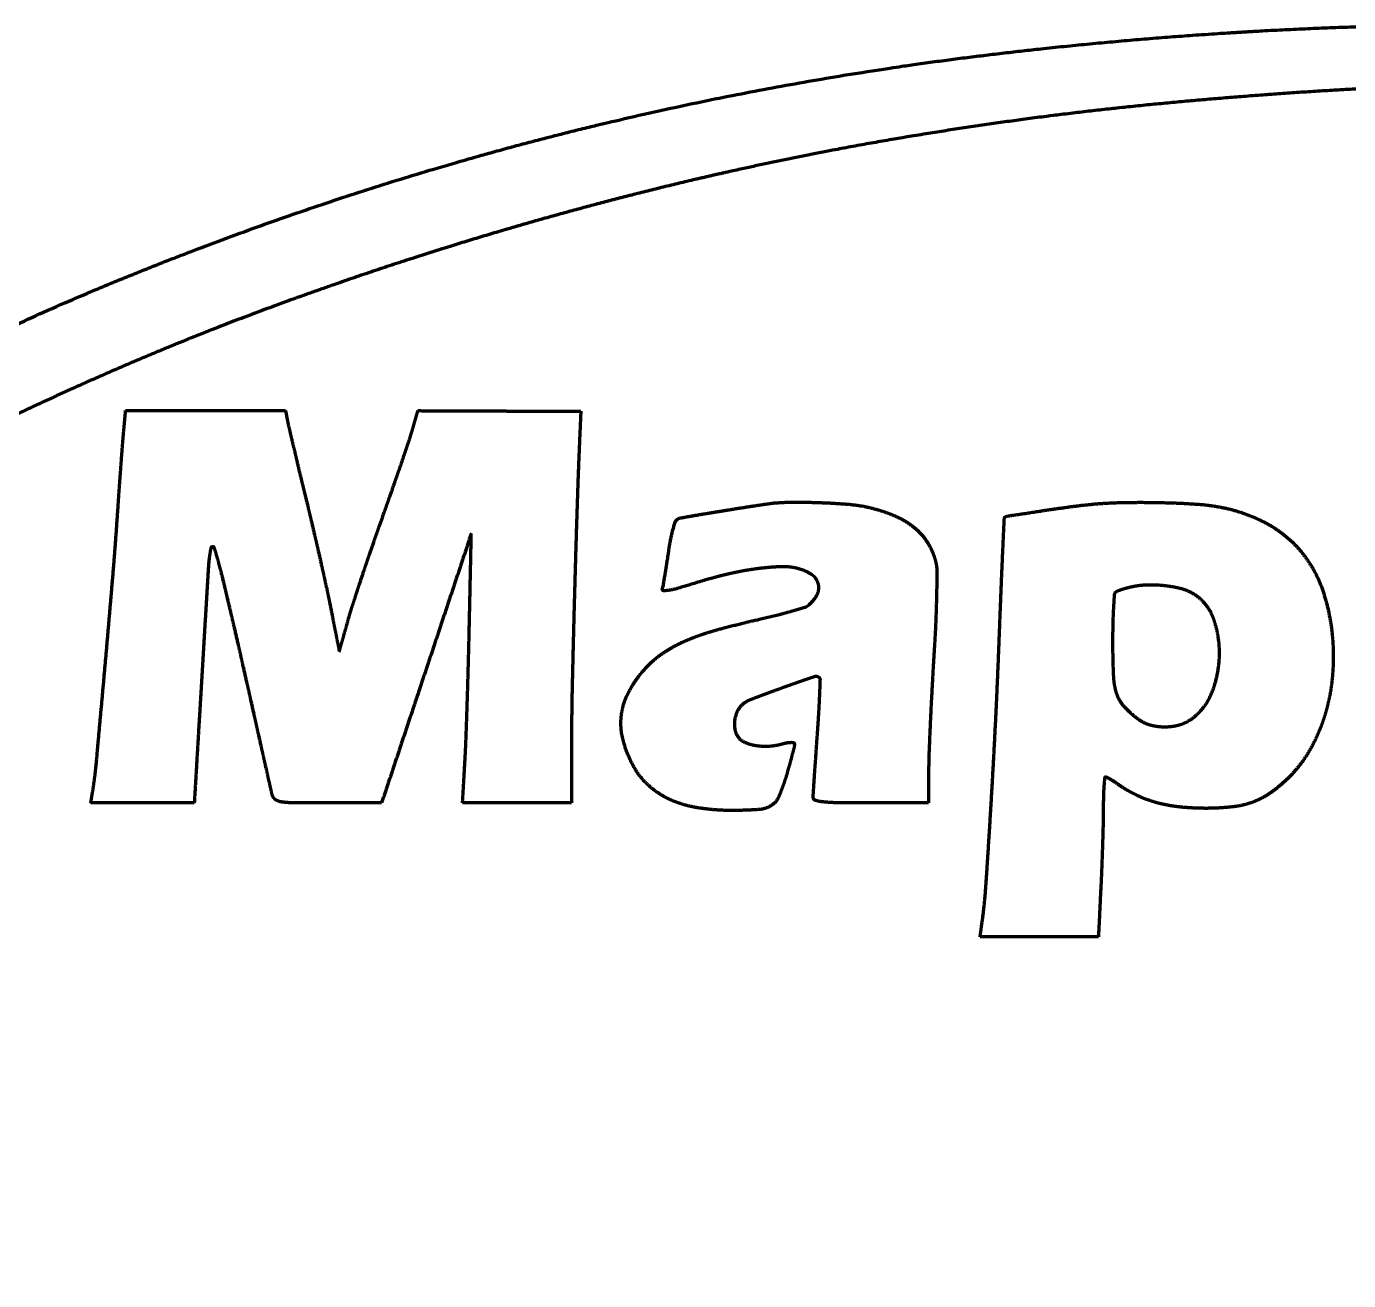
# Model space of a CAD drawing. Header units: inches. Extents: x 904 to 7172, y 213 to 5528.
# Drawn here: x 3244.85 to 3274.94, y 2294.12 to 2322.65 of the extents above; entities that cross this region are included whole.
import ezdxf

# ---------------------------------------------------------------- set-up
doc = ezdxf.new("R2010")
doc.units = ezdxf.units.IN

msp = doc.modelspace()

# ---------------------------------------------------------------- linework, layer by layer
at = {"linetype": 'Continuous', "lineweight": 70}
for points, weights, degree, knots in [([(3304.772, 2318.862), (3304.716, 2318.874), (3304.659, 2318.887), (3304.339, 2318.959), (3304.073, 2319.012), (3303.073, 2319.181), (3302.339, 2319.304), (3300.856, 2319.55), (3300.107, 2319.671), (3298.799, 2319.88), (3298.241, 2319.965), (3295.891, 2320.305), (3294.095, 2320.529), (3290.546, 2320.904), (3288.794, 2321.051), (3285.367, 2321.267), (3283.693, 2321.336), (3280.456, 2321.397), (3278.894, 2321.384), (3275.108, 2321.25), (3272.887, 2321.105), (3268.627, 2320.7), (3266.591, 2320.429), (3262.608, 2319.746), (3260.664, 2319.333), (3256.769, 2318.346), (3254.821, 2317.775), (3252.028, 2316.844), (3251.166, 2316.541), (3249.494, 2315.922), (3248.685, 2315.605), (3247.067, 2314.934), (3246.258, 2314.58), (3244.587, 2313.812), (3243.724, 2313.4), (3241.767, 2312.43), (3240.676, 2311.867), (3238.546, 2310.721), (3237.508, 2310.138), (3235.246, 2308.813), (3234.021, 2308.073), (3231.077, 2306.237), (3229.353, 2305.15), (3226.277, 2303.189), (3224.918, 2302.328), (3222.692, 2300.927), (3221.821, 2300.391), (3220.269, 2299.459), (3219.587, 2299.064), (3218.219, 2298.3), (3217.534, 2297.932), (3216.012, 2297.145), (3215.167, 2296.742), (3213.51, 2296.015), (3212.698, 2295.696), (3211.107, 2295.142), (3210.33, 2294.908), (3208.815, 2294.521), (3208.077, 2294.373), (3206.958, 2294.211), (3206.581, 2294.174), (3205.739, 2294.131), (3205.276, 2294.119), (3204.355, 2294.119), (3203.898, 2294.131), (3203.083, 2294.174), (3202.726, 2294.211), (3201.384, 2294.424), (3200.412, 2294.659), (3199.461, 2294.97), (3198.53, 2295.275), (3197.628, 2295.658), (3196.761, 2296.116), (3195.871, 2296.586), (3195.022, 2297.127), (3193.362, 2298.39), (3192.549, 2299.098), (3191.354, 2300.29), (3190.934, 2300.732), (3190.149, 2301.61), (3189.785, 2302.046), (3189.079, 2302.957), (3188.737, 2303.43), (3188.044, 2304.461), (3187.69, 2305.016), (3187.146, 2305.914), (3186.951, 2306.255), (3186.5, 2307.086), (3186.241, 2307.575), (3185.708, 2308.6), (3185.431, 2309.135), (3185.154, 2309.669), (3185.136, 2309.704), (3185.142, 2309.743), (3185.17, 2309.771), (3185.177, 2309.777), (3185.187, 2309.776), (3185.192, 2309.768), (3185.247, 2309.68), (3185.302, 2309.591), (3185.421, 2309.398), (3185.483, 2309.294), (3185.618, 2309.063), (3185.69, 2308.937), (3186.421, 2307.641), (3187.137, 2306.505), (3188.639, 2304.365), (3189.429, 2303.368), (3191.062, 2301.536), (3191.902, 2300.704), (3193.606, 2299.215), (3194.475, 2298.573), (3195.844, 2297.725), (3196.306, 2297.466), (3197.262, 2296.986), (3197.755, 2296.764), (3198.747, 2296.365), (3199.245, 2296.19), (3200.219, 2295.892), (3200.696, 2295.773), (3201.178, 2295.68), (3202.536, 2295.418), (3203.917, 2295.329), (3205.298, 2295.415), (3206.732, 2295.505), (3208.148, 2295.754), (3209.527, 2296.161), (3211.162, 2296.644), (3212.748, 2297.271), (3216.227, 2299.021), (3218.14, 2300.089), (3220.352, 2301.45), (3220.697, 2301.665), (3221.453, 2302.145), (3221.864, 2302.409), (3222.898, 2303.077), (3223.521, 2303.482), (3225.335, 2304.667), (3226.527, 2305.445), (3228.778, 2306.918), (3229.842, 2307.605), (3231.791, 2308.849), (3232.679, 2309.403), (3234.381, 2310.442), (3235.195, 2310.927), (3236.84, 2311.882), (3237.672, 2312.353), (3239.038, 2313.107), (3239.572, 2313.39), (3240.831, 2314.029), (3241.553, 2314.389), (3242.997, 2315.096), (3243.718, 2315.442), (3244.96, 2316.028), (3245.484, 2316.263), (3248.21, 2317.422), (3250.449, 2318.253), (3254.983, 2319.697), (3257.272, 2320.307), (3261.963, 2321.32), (3264.358, 2321.721), (3269.315, 2322.315), (3271.871, 2322.519), (3275.037, 2322.645), (3275.641, 2322.655), (3277.189, 2322.642), (3278.133, 2322.628), (3280.036, 2322.587), (3280.995, 2322.559), (3282.639, 2322.501), (3283.325, 2322.464), (3284.01, 2322.414)], [0.500028842012, 0.500028842012, 0.500028842012, 0.49990993454, 0.49990993454, 0.500028206926, 0.500028206926, 0.500027327896, 0.500027327896, 0.500020306907, 0.500020306907, 0.49996674968, 0.49996674968, 0.499954897266, 0.499954897266, 0.499947872216, 0.499947872216, 0.499905551037, 0.499905551037, 0.499883055807, 0.499883055807, 0.499792231719, 0.499792231719, 0.499773940632, 0.499773940632, 0.499803958143, 0.499803958143, 0.499983511469, 0.499983511469, 0.499967570397, 0.499967570397, 0.499969836855, 0.499969836855, 0.49999224639, 0.49999224639, 0.499982937989, 0.499982937989, 0.499973806451, 0.499973806451, 0.499996723387, 0.499996723387, 0.500024715037, 0.500024715037, 0.500027453769, 0.500027453769, 0.500010452456, 0.500010452456, 0.499988344513, 0.499988344513, 0.499984734416, 0.499984734416, 0.499859741035, 0.499859741035, 0.499772165641, 0.499772165641, 0.499731419008, 0.499731419008, 0.499559423038, 0.499559423038, 0.499666780446, 0.499666780446, 0.499918789299, 0.499918789299, 0.499918892039, 0.499918892039, 0.499564850303, 0.499564850303, 0.498972995834, 0.498972995834, 0.500028842012, 0.498832867725, 0.498832867725, 0.500028842012, 0.498906283356, 0.498906283356, 0.499287120527, 0.499287120527, 0.499893163609, 0.499893163609, 0.499822434289, 0.499822434289, 0.499836242554, 0.499836242554, 0.499934379805, 0.499934379805, 0.499935455777, 0.499935455777, 0.500016243918, 0.500016243918, 0.500028611503, 0.500028611503, 0.500028842012, 0.435794288113, 0.435794288113, 0.500028842012, 0.374186246908, 0.374186246908, 0.500028842012, 0.500027229907, 0.500027229907, 0.500003945292, 0.500003945292, 0.500020163182, 0.500020163182, 0.499624081461, 0.499624081461, 0.499467725914, 0.499467725914, 0.499381762254, 0.499381762254, 0.498914889926, 0.498914889926, 0.499697758003, 0.499697758003, 0.499738051905, 0.499738051905, 0.499725706688, 0.499725706688, 0.499560729865, 0.499560729865, 0.500028842012, 0.49736967995, 0.49736967995, 0.500028842012, 0.497925029837, 0.497925029837, 0.500028842012, 0.498691632887, 0.498691632887, 0.499724398278, 0.499724398278, 0.500020473069, 0.500020473069, 0.500025999044, 0.500025999044, 0.500028065808, 0.500028065808, 0.500028820171, 0.500028820171, 0.500023637462, 0.500023637462, 0.500012762859, 0.500012762859, 0.500008128477, 0.500008128477, 0.500009221042, 0.500009221042, 0.499979547613, 0.499979547613, 0.500019764212, 0.500019764212, 0.500019920975, 0.500019920975, 0.499967173544, 0.499967173544, 0.499663762533, 0.499663762533, 0.499645871572, 0.499645871572, 0.499666159219, 0.499666159219, 0.499766988665, 0.499766988665, 0.499932337733, 0.499932337733, 0.500021256909, 0.500021256909, 0.500020660968, 0.500020660968, 0.499971666204, 0.499971666204, 0.500028842012], 3, [0, 0, 0, 0, 0.000858, 0.000858, 0.004871, 0.004871, 0.015909, 0.015909, 0.027164, 0.027164, 0.035539, 0.035539, 0.062379, 0.062379, 0.088446, 0.088446, 0.113283, 0.113283, 0.136431, 0.136431, 0.169412, 0.169412, 0.199818, 0.199818, 0.229241, 0.229241, 0.259272, 0.259272, 0.27279, 0.27279, 0.285643, 0.285643, 0.298702, 0.298702, 0.312844, 0.312844, 0.330996, 0.330996, 0.348605, 0.348605, 0.369756, 0.369756, 0.399898, 0.399898, 0.423682, 0.423682, 0.438788, 0.438788, 0.450448, 0.450448, 0.461942, 0.461942, 0.475773, 0.475773, 0.488668, 0.488668, 0.500645, 0.500645, 0.511735, 0.511735, 0.517321, 0.517321, 0.524148, 0.524148, 0.530887, 0.530887, 0.536162, 0.536162, 0.550852, 0.550852, 0.550852, 0.565207, 0.565207, 0.565207, 0.579922, 0.579922, 0.595663, 0.595663, 0.604555, 0.604555, 0.612842, 0.612842, 0.621358, 0.621358, 0.63095, 0.63095, 0.636663, 0.636663, 0.644732, 0.644732, 0.653504, 0.653504, 0.653504, 0.654001, 0.654001, 0.654001, 0.654094, 0.654094, 0.654094, 0.655086, 0.655086, 0.656243, 0.656243, 0.657623, 0.657623, 0.670374, 0.670374, 0.682437, 0.682437, 0.693641, 0.693641, 0.703853, 0.703853, 0.708852, 0.708852, 0.713958, 0.713958, 0.718939, 0.718939, 0.723569, 0.723569, 0.723569, 0.736538, 0.736538, 0.736538, 0.749961, 0.749961, 0.749961, 0.765836, 0.765836, 0.786217, 0.786217, 0.790004, 0.790004, 0.794547, 0.794547, 0.80146, 0.80146, 0.814708, 0.814708, 0.826489, 0.826489, 0.836231, 0.836231, 0.845042, 0.845042, 0.853933, 0.853933, 0.859558, 0.859558, 0.867067, 0.867067, 0.874508, 0.874508, 0.879844, 0.879844, 0.902046, 0.902046, 0.924054, 0.924054, 0.946594, 0.946594, 0.970379, 0.970379, 0.975983, 0.975983, 0.984738, 0.984738, 0.993634, 0.993634, 1, 1, 1, 1]), ([(3246.315, 2304.984), (3246.327, 2305.063), (3246.34, 2305.142), (3246.353, 2305.222), (3246.389, 2305.453), (3246.41, 2305.605), (3246.428, 2305.758), (3246.491, 2306.45), (3246.54, 2306.988), (3246.589, 2307.527), (3246.684, 2308.594), (3246.73, 2309.123), (3246.776, 2309.652), (3246.849, 2310.532), (3246.877, 2310.883), (3246.902, 2311.234), (3246.935, 2311.719), (3246.944, 2311.854), (3246.953, 2311.989), (3246.972, 2312.258), (3246.982, 2312.392), (3246.992, 2312.526), (3247.01, 2312.777), (3247.019, 2312.893), (3247.028, 2313.01), (3247.042, 2313.196), (3247.048, 2313.265), (3247.054, 2313.335), (3247.072, 2313.531), (3247.084, 2313.658), (3247.095, 2313.785), (3247.107, 2313.912)], [0.500060786338, 0.500060786338, 0.500060786338, 0.500060786338, 0.499926768405, 0.499882095761, 0.499926768405, 0.5000605385, 0.500060455887, 0.5000605385, 0.500059930803, 0.500059645625, 0.500059930803, 0.500051707339, 0.500048681006, 0.500051707339, 0.500060403479, 0.50006027586, 0.500060403479, 0.50006038935, 0.50006025702, 0.50006038935, 0.50006041218, 0.500060287461, 0.50006041218, 0.500053977553, 0.500051707958, 0.500053977553, 0.500060786338, 0.500060786338, 0.500060786338, 0.500060786338], 4, [0, 0, 0, 0, 0, 0.035851, 0.035851, 0.035851, 0.104471, 0.104471, 0.104471, 0.345707, 0.345707, 0.345707, 0.582658, 0.582658, 0.582658, 0.739616, 0.739616, 0.739616, 0.799927, 0.799927, 0.799927, 0.859883, 0.859883, 0.859883, 0.912003, 0.912003, 0.912003, 0.943123, 0.943123, 0.943123, 1, 1, 1, 1, 1]), ([(3251.968, 2308.43), (3252.018, 2308.608), (3252.069, 2308.785), (3252.119, 2308.963), (3252.195, 2309.235), (3252.223, 2309.329), (3252.252, 2309.423), (3252.331, 2309.666), (3252.38, 2309.816), (3252.429, 2309.965), (3252.535, 2310.283), (3252.592, 2310.452), (3252.65, 2310.621), (3252.766, 2310.957), (3252.824, 2311.124), (3252.883, 2311.291), (3253, 2311.619), (3253.058, 2311.781), (3253.114, 2311.942), (3253.225, 2312.257), (3253.278, 2312.411), (3253.331, 2312.564), (3253.428, 2312.847), (3253.472, 2312.977), (3253.516, 2313.106), (3253.58, 2313.299), (3253.6, 2313.361), (3253.619, 2313.425), (3253.668, 2313.594), (3253.698, 2313.699), (3253.728, 2313.805), (3253.759, 2313.91)], [0.500060786338, 0.500060786338, 0.500060786338, 0.500060786338, 0.500017465393, 0.500003025078, 0.500017465393, 0.50005772812, 0.500056708715, 0.50005772812, 0.500057640943, 0.500056592479, 0.500057640943, 0.500057455175, 0.500056344787, 0.500057455175, 0.500059695443, 0.500059331812, 0.500059695443, 0.500059263645, 0.500058756081, 0.500059263645, 0.500059626435, 0.500059239801, 0.500059626435, 0.500000297302, 0.499980134289, 0.500000297302, 0.500060786338, 0.500060786338, 0.500060786338, 0.500060786338], 4, [0, 0, 0, 0, 0, 0.127903, 0.127903, 0.127903, 0.196192, 0.196192, 0.196192, 0.305103, 0.305103, 0.305103, 0.428978, 0.428978, 0.428978, 0.551674, 0.551674, 0.551674, 0.670591, 0.670591, 0.670591, 0.78309, 0.78309, 0.78309, 0.878075, 0.878075, 0.878075, 0.923808, 0.923808, 0.923808, 1, 1, 1, 1, 1]), ([(3257.465, 2313.896), (3257.46, 2313.792), (3257.456, 2313.688), (3257.451, 2313.584), (3257.429, 2313.081), (3257.412, 2312.682), (3257.398, 2312.282), (3257.367, 2311.338), (3257.35, 2310.794), (3257.335, 2310.249), (3257.305, 2309.176), (3257.292, 2308.647), (3257.279, 2308.118), (3257.26, 2307.292), (3257.256, 2306.996), (3257.254, 2306.699), (3257.254, 2306.048), (3257.254, 2305.693), (3257.254, 2305.338), (3257.254, 2304.984)], [0.500060786338, 0.500060786338, 0.500060786338, 0.500060786338, 0.500055877945, 0.500054241814, 0.500055877945, 0.500059979791, 0.500059710942, 0.500059979791, 0.500060139876, 0.500059924388, 0.500060139876, 0.500044676411, 0.500039306435, 0.500044676411, 0.500060786338, 0.500060786338, 0.500060786338, 0.500060786338], 4, [0, 0, 0, 0, 0, 0.046603, 0.046603, 0.046603, 0.225989, 0.225989, 0.225989, 0.470421, 0.470421, 0.470421, 0.707753, 0.707753, 0.707753, 0.840889, 0.840889, 0.840889, 1, 1, 1, 1, 1]), ([(3250.785, 2313.7), (3250.791, 2313.664), (3250.799, 2313.628), (3250.807, 2313.592), (3250.842, 2313.44), (3250.87, 2313.324), (3250.897, 2313.207), (3250.958, 2312.953), (3250.991, 2312.815), (3251.024, 2312.676), (3251.094, 2312.384), (3251.131, 2312.231), (3251.169, 2312.077), (3251.247, 2311.756), (3251.287, 2311.588), (3251.327, 2311.421), (3251.408, 2311.074), (3251.45, 2310.894), (3251.491, 2310.714), (3251.569, 2310.369), (3251.606, 2310.203), (3251.643, 2310.037), (3251.705, 2309.752), (3251.73, 2309.633), (3251.754, 2309.513), (3251.826, 2309.153), (3251.873, 2308.912), (3251.921, 2308.671), (3251.968, 2308.43)], [0.500060786338, 0.5, 0.499979737887, 0.5, 0.500060628397, 0.50006057575, 0.500060628397, 0.500060383985, 0.500060249867, 0.500060383985, 0.500060575062, 0.500060504637, 0.500060575062, 0.50005813873, 0.500057256194, 0.50005813873, 0.500059026442, 0.50005843981, 0.500059026442, 0.500058992508, 0.500058394565, 0.500058992508, 0.500048489305, 0.500044390294, 0.500048489305, 0.500060786338, 0.500060786338, 0.500060786338, 0.500060786338], 4, [0, 0, 0, 0, 0, 0.027261, 0.027261, 0.027261, 0.115755, 0.115755, 0.115755, 0.220956, 0.220956, 0.220956, 0.338125, 0.338125, 0.338125, 0.465645, 0.465645, 0.465645, 0.602175, 0.602175, 0.602175, 0.727885, 0.727885, 0.727885, 0.818174, 0.818174, 0.818174, 1, 1, 1, 1, 1]), ([(3265.378, 2304.984), (3264.941, 2304.984), (3264.503, 2304.984), (3263.827, 2304.984), (3263.588, 2304.985), (3263.231, 2304.989), (3263.114, 2304.996), (3262.932, 2305.013), (3262.868, 2305.025), (3262.806, 2305.042), (3262.774, 2305.05), (3262.754, 2305.076), (3262.754, 2305.109), (3262.754, 2305.139), (3262.755, 2305.169), (3262.765, 2305.323), (3262.773, 2305.448), (3262.791, 2305.719), (3262.802, 2305.866), (3262.824, 2306.179), (3262.835, 2306.345), (3262.859, 2306.675), (3262.87, 2306.839), (3262.889, 2307.143), (3262.896, 2307.284), (3262.907, 2307.546), (3262.912, 2307.668), (3262.916, 2307.79), (3262.917, 2307.804), (3262.912, 2307.817), (3262.902, 2307.826), (3262.869, 2307.86), (3262.823, 2307.87), (3262.778, 2307.855), (3262.527, 2307.77), (3262.276, 2307.683), (3261.787, 2307.507), (3261.548, 2307.418), (3261.311, 2307.326), (3261.231, 2307.295), (3261.161, 2307.246), (3261.103, 2307.183), (3261.06, 2307.136), (3261.027, 2307.081), (3261.004, 2307.021), (3260.98, 2306.957), (3260.966, 2306.89), (3260.961, 2306.821), (3260.957, 2306.755), (3260.964, 2306.688), (3260.98, 2306.624), (3260.995, 2306.566), (3261.022, 2306.513), (3261.06, 2306.467), (3261.101, 2306.417), (3261.153, 2306.38), (3261.214, 2306.357), (3261.293, 2306.326), (3261.376, 2306.304), (3261.46, 2306.292), (3261.555, 2306.278), (3261.651, 2306.273), (3261.746, 2306.278), (3261.84, 2306.284), (3261.933, 2306.299), (3262.065, 2306.335), (3262.108, 2306.345), (3262.183, 2306.36), (3262.215, 2306.364), (3262.248, 2306.364), (3262.269, 2306.365), (3262.29, 2306.362), (3262.311, 2306.356), (3262.323, 2306.353), (3262.331, 2306.342), (3262.331, 2306.329), (3262.331, 2306.311), (3262.329, 2306.292), (3262.324, 2306.274), (3262.309, 2306.211), (3262.292, 2306.147), (3262.256, 2306.009), (3262.236, 2305.934), (3262.191, 2305.775), (3262.167, 2305.691), (3262.095, 2305.446), (3262.038, 2305.288), (3261.973, 2305.133), (3261.937, 2305.047), (3261.877, 2304.976), (3261.799, 2304.927), (3261.715, 2304.873), (3261.621, 2304.842), (3261.522, 2304.835), (3261.315, 2304.821), (3261.108, 2304.814), (3260.639, 2304.814), (3260.378, 2304.835), (3260.12, 2304.876), (3259.902, 2304.911), (3259.692, 2304.974), (3259.491, 2305.065), (3259.314, 2305.146), (3259.152, 2305.253), (3259.008, 2305.384), (3258.867, 2305.512), (3258.75, 2305.662), (3258.659, 2305.83), (3258.557, 2306.017), (3258.479, 2306.216), (3258.426, 2306.423), (3258.379, 2306.603), (3258.367, 2306.789), (3258.388, 2306.975), (3258.409, 2307.16), (3258.464, 2307.338), (3258.551, 2307.502), (3258.649, 2307.69), (3258.77, 2307.864), (3258.912, 2308.021), (3259.031, 2308.154), (3259.165, 2308.273), (3259.312, 2308.376), (3259.467, 2308.484), (3259.632, 2308.578), (3259.805, 2308.655), (3260.02, 2308.751), (3260.242, 2308.831), (3260.781, 2308.985), (3261.097, 2309.065), (3261.56, 2309.17), (3261.705, 2309.204), (3261.98, 2309.272), (3262.108, 2309.307), (3262.344, 2309.373), (3262.451, 2309.405), (3262.558, 2309.437), (3262.59, 2309.447), (3262.621, 2309.463), (3262.647, 2309.485), (3262.728, 2309.552), (3262.794, 2309.633), (3262.843, 2309.726), (3262.884, 2309.801), (3262.893, 2309.886), (3262.871, 2309.968), (3262.848, 2310.053), (3262.798, 2310.125), (3262.725, 2310.174), (3262.633, 2310.237), (3262.532, 2310.284), (3262.424, 2310.313), (3262.294, 2310.348), (3262.161, 2310.363), (3262.026, 2310.359), (3261.834, 2310.352), (3261.643, 2310.336), (3261.226, 2310.278), (3261, 2310.235), (3260.531, 2310.124), (3260.287, 2310.056), (3259.923, 2309.942), (3259.8, 2309.906), (3259.605, 2309.849), (3259.532, 2309.833), (3259.458, 2309.82), (3259.42, 2309.813), (3259.381, 2309.812), (3259.342, 2309.816), (3259.321, 2309.818), (3259.31, 2309.836), (3259.317, 2309.855), (3259.327, 2309.881), (3259.335, 2309.907), (3259.353, 2310.005), (3259.366, 2310.077), (3259.393, 2310.234), (3259.408, 2310.32), (3259.435, 2310.501), (3259.449, 2310.595), (3259.476, 2310.783), (3259.491, 2310.877), (3259.524, 2311.05), (3259.542, 2311.13), (3259.581, 2311.273), (3259.6, 2311.336), (3259.62, 2311.398), (3259.628, 2311.421), (3259.644, 2311.438), (3259.666, 2311.446), (3259.703, 2311.46), (3259.741, 2311.471), (3259.78, 2311.478), (3259.951, 2311.508), (3260.121, 2311.537), (3260.499, 2311.601), (3260.706, 2311.635), (3261.16, 2311.707), (3261.407, 2311.745), (3261.82, 2311.808), (3261.986, 2311.823), (3262.388, 2311.83), (3262.623, 2311.828), (3263.09, 2311.813), (3263.322, 2311.8), (3263.712, 2311.768), (3263.869, 2311.743), (3264.024, 2311.707)], [0.500912413762, 0.500912413762, 0.500912413762, 0.500906366748, 0.500906366748, 0.500623974233, 0.500623974233, 0.499699043808, 0.499699043808, 0.500912413762, 0.432301962453, 0.432301962453, 0.500912413762, 0.500739164616, 0.500739164616, 0.500912257952, 0.500912257952, 0.500911799523, 0.500911799523, 0.500912121066, 0.500912121066, 0.500906261796, 0.500906261796, 0.50089669737, 0.50089669737, 0.500911381851, 0.500911381851, 0.500912413762, 0.473120876722, 0.473120876722, 0.500912413762, 0.450554823373, 0.450554823373, 0.500912413762, 0.500901480615, 0.500901480615, 0.50088011775, 0.50088011775, 0.500912413762, 0.491966238132, 0.491966238132, 0.500912413762, 0.495108984242, 0.495108984242, 0.500912413762, 0.497130778597, 0.497130778597, 0.500912413762, 0.496910659565, 0.496910659565, 0.500912413762, 0.492729236754, 0.492729236754, 0.500912413762, 0.490072768912, 0.490072768912, 0.500912413762, 0.498907350842, 0.498907350842, 0.500912413762, 0.499207028344, 0.499207028344, 0.500912413762, 0.498984559281, 0.498984559281, 0.500679267707, 0.500679267707, 0.499605209767, 0.499605209767, 0.500912413762, 0.497468724634, 0.497468724634, 0.500912413762, 0.432718555249, 0.432718555249, 0.500912413762, 0.498394444577, 0.498394444577, 0.500912413762, 0.500908005921, 0.500908005921, 0.500899430845, 0.500899430845, 0.500905933204, 0.500905933204, 0.500385050265, 0.500385050265, 0.500912413762, 0.485792061211, 0.485792061211, 0.500912413762, 0.490495998301, 0.490495998301, 0.500912413762, 0.500723627017, 0.500723627017, 0.499863433996, 0.499863433996, 0.500912413762, 0.497944425187, 0.497944425187, 0.500912413762, 0.49679477542, 0.49679477542, 0.500912413762, 0.496265100367, 0.496265100367, 0.500912413762, 0.498422016323, 0.498422016323, 0.500912413762, 0.495295893948, 0.495295893948, 0.500912413762, 0.495246561442, 0.495246561442, 0.500912413762, 0.498336707106, 0.498336707106, 0.500912413762, 0.498753798243, 0.498753798243, 0.500912413762, 0.499380528814, 0.499380528814, 0.500912413762, 0.50006997498, 0.50006997498, 0.500784045755, 0.500784045755, 0.500891611477, 0.500891611477, 0.50087131207, 0.50087131207, 0.500895883644, 0.500895883644, 0.500912413762, 0.494343504514, 0.494343504514, 0.500912413762, 0.494678226495, 0.494678226495, 0.500912413762, 0.477485626212, 0.477485626212, 0.500912413762, 0.480259010548, 0.480259010548, 0.500912413762, 0.496152077053, 0.496152077053, 0.500912413762, 0.497253070146, 0.497253070146, 0.500912413762, 0.500449009168, 0.500449009168, 0.500538429098, 0.500538429098, 0.500705218231, 0.500705218231, 0.500888049202, 0.500888049202, 0.50041490854, 0.50041490854, 0.500912413762, 0.498017916938, 0.498017916938, 0.500912413762, 0.368727465099, 0.368727465099, 0.500912413762, 0.499558669412, 0.499558669412, 0.500904334821, 0.500904334821, 0.500897408366, 0.500897408366, 0.500903758108, 0.500903758108, 0.500813525213, 0.500813525213, 0.500679542011, 0.500679542011, 0.500773102928, 0.500773102928, 0.500912413762, 0.468801633763, 0.468801633763, 0.500912413762, 0.499355693671, 0.499355693671, 0.500912413762, 0.500911250044, 0.500911250044, 0.500907846658, 0.500907846658, 0.500910817447, 0.500910817447, 0.500169381624, 0.500169381624, 0.500807856205, 0.500807856205, 0.500810446604, 0.500810446604, 0.499986620798, 0.499986620798, 0.500912413762], 3, [0, 0, 0, 0, 0.074357, 0.074357, 0.115027, 0.115027, 0.134979, 0.134979, 0.146008, 0.146008, 0.146008, 0.150781, 0.150781, 0.150781, 0.155158, 0.155158, 0.173422, 0.173422, 0.194935, 0.194935, 0.219291, 0.219291, 0.243344, 0.243344, 0.26389, 0.26389, 0.281757, 0.281757, 0.281757, 0.283657, 0.283657, 0.283657, 0.289506, 0.289506, 0.289506, 0.322471, 0.322471, 0.354133, 0.354133, 0.354133, 0.364551, 0.364551, 0.364551, 0.372273, 0.372273, 0.372273, 0.380489, 0.380489, 0.380489, 0.38842, 0.38842, 0.38842, 0.395367, 0.395367, 0.395367, 0.402738, 0.402738, 0.402738, 0.412454, 0.412454, 0.412454, 0.423324, 0.423324, 0.423324, 0.433935, 0.433935, 0.438875, 0.438875, 0.442548, 0.442548, 0.442548, 0.44492, 0.44492, 0.44492, 0.44619, 0.44619, 0.44619, 0.447963, 0.447963, 0.447963, 0.454262, 0.454262, 0.461742, 0.461742, 0.470145, 0.470145, 0.486275, 0.486275, 0.486275, 0.494917, 0.494917, 0.494917, 0.503994, 0.503994, 0.503994, 0.52289, 0.52289, 0.546696, 0.546696, 0.546696, 0.566595, 0.566595, 0.566595, 0.584041, 0.584041, 0.584041, 0.600987, 0.600987, 0.600987, 0.619854, 0.619854, 0.619854, 0.636176, 0.636176, 0.636176, 0.652267, 0.652267, 0.652267, 0.670485, 0.670485, 0.670485, 0.685816, 0.685816, 0.685816, 0.701992, 0.701992, 0.701992, 0.722077, 0.722077, 0.749799, 0.749799, 0.762531, 0.762531, 0.77389, 0.77389, 0.783389, 0.783389, 0.783389, 0.786272, 0.786272, 0.786272, 0.794982, 0.794982, 0.794982, 0.80172, 0.80172, 0.80172, 0.808399, 0.808399, 0.808399, 0.816768, 0.816768, 0.816768, 0.826818, 0.826818, 0.826818, 0.841124, 0.841124, 0.858217, 0.858217, 0.877073, 0.877073, 0.886614, 0.886614, 0.892181, 0.892181, 0.892181, 0.895059, 0.895059, 0.895059, 0.896216, 0.896216, 0.896216, 0.897692, 0.897692, 0.901646, 0.901646, 0.90637, 0.90637, 0.911551, 0.911551, 0.91669, 0.91669, 0.92114, 0.92114, 0.924708, 0.924708, 0.924708, 0.925899, 0.925899, 0.925899, 0.92791, 0.92791, 0.92791, 0.93667, 0.93667, 0.947276, 0.947276, 0.959936, 0.959936, 0.968394, 0.968394, 0.98024, 0.98024, 0.991993, 0.991993, 1, 1, 1, 1]), ([(3264.024, 2311.707), (3264.227, 2311.659), (3264.426, 2311.594), (3264.618, 2311.513), (3264.779, 2311.444), (3264.929, 2311.353), (3265.064, 2311.241), (3265.185, 2311.141), (3265.288, 2311.021), (3265.369, 2310.887), (3265.452, 2310.749), (3265.511, 2310.601), (3265.546, 2310.445), (3265.561, 2310.38), (3265.568, 2310.313), (3265.568, 2310.246), (3265.567, 2310.062), (3265.564, 2309.879), (3265.555, 2309.474), (3265.548, 2309.254), (3265.527, 2308.791), (3265.513, 2308.549), (3265.482, 2308.053), (3265.468, 2307.8), (3265.44, 2307.294), (3265.427, 2307.041), (3265.406, 2306.567), (3265.397, 2306.347), (3265.383, 2305.992), (3265.381, 2305.858), (3265.379, 2305.477), (3265.379, 2305.23), (3265.378, 2304.984)], [0.500912413762, 0.499695862079, 0.499695862079, 0.500912413762, 0.497390149389, 0.497390149389, 0.500912413762, 0.496192158597, 0.496192158597, 0.500912413762, 0.496641477992, 0.496641477992, 0.500912413762, 0.498747067176, 0.498747067176, 0.500912413762, 0.500901005383, 0.500901005383, 0.500890470629, 0.500890470629, 0.50090024794, 0.50090024794, 0.500909420531, 0.500909420531, 0.500909397865, 0.500909397865, 0.500909540891, 0.500909540891, 0.500864185388, 0.500864185388, 0.500912413762, 0.500912413762, 0.500912413762], 3, [0, 0, 0, 0, 0.08484, 0.08484, 0.08484, 0.155425, 0.155425, 0.155425, 0.218305, 0.218305, 0.218305, 0.28167, 0.28167, 0.28167, 0.307998, 0.307998, 0.307998, 0.380495, 0.380495, 0.467321, 0.467321, 0.563143, 0.563143, 0.663066, 0.663066, 0.762869, 0.762869, 0.849918, 0.849918, 0.902724, 0.902724, 1, 1, 1, 1]), ([(3266.552, 2301.937), (3266.569, 2302.057), (3266.585, 2302.177), (3266.639, 2302.568), (3266.667, 2302.841), (3266.727, 2303.717), (3266.765, 2304.319), (3266.841, 2305.597), (3266.878, 2306.272), (3266.943, 2307.591), (3266.97, 2308.234), (3267.006, 2309.207), (3267.019, 2309.538), (3267.044, 2310.148), (3267.056, 2310.427), (3267.08, 2310.958), (3267.091, 2311.208), (3267.103, 2311.459), (3267.103, 2311.468), (3267.107, 2311.477), (3267.113, 2311.484), (3267.126, 2311.498), (3267.143, 2311.507), (3267.162, 2311.51), (3267.412, 2311.548), (3267.662, 2311.586), (3268.141, 2311.659), (3268.37, 2311.692), (3268.752, 2311.744), (3268.905, 2311.762), (3269.298, 2311.8), (3269.537, 2311.815), (3270.065, 2311.826), (3270.352, 2311.826), (3270.915, 2311.814), (3271.189, 2311.803), (3271.652, 2311.773), (3271.839, 2311.749), (3272.025, 2311.714)], [0.502818653362, 0.502818653362, 0.502818653362, 0.50262060395, 0.50262060395, 0.502815763993, 0.502815763993, 0.502814058352, 0.502814058352, 0.502812437223, 0.502812437223, 0.502818202569, 0.502818202569, 0.502817438745, 0.502817438745, 0.502818644649, 0.502818644649, 0.502818653362, 0.48305509948, 0.48305509948, 0.502818653362, 0.483464541534, 0.483464541534, 0.502818653362, 0.502818495661, 0.502818495661, 0.502811954597, 0.502811954597, 0.502750405628, 0.502750405628, 0.502585145585, 0.502585145585, 0.502739374522, 0.502739374522, 0.502743091126, 0.502743091126, 0.502162990201, 0.502162990201, 0.502818653362], 3, [0, 0, 0, 0, 0.025696, 0.025696, 0.083883, 0.083883, 0.211956, 0.211956, 0.35558, 0.35558, 0.492137, 0.492137, 0.562337, 0.562337, 0.621754, 0.621754, 0.675003, 0.675003, 0.675003, 0.676895, 0.676895, 0.676895, 0.680699, 0.680699, 0.680699, 0.730288, 0.730288, 0.775631, 0.775631, 0.805894, 0.805894, 0.852891, 0.852891, 0.909248, 0.909248, 0.963035, 0.963035, 1, 1, 1, 1]), ([(3272.025, 2311.714), (3272.391, 2311.644), (3272.742, 2311.52), (3273.071, 2311.345), (3273.372, 2311.184), (3273.637, 2310.968), (3273.855, 2310.705), (3274.079, 2310.434), (3274.249, 2310.126), (3274.358, 2309.792), (3274.481, 2309.412), (3274.556, 2309.021), (3274.58, 2308.623), (3274.598, 2308.326), (3274.589, 2308.03), (3274.555, 2307.735), (3274.522, 2307.452), (3274.461, 2307.174), (3274.373, 2306.903), (3274.289, 2306.648), (3274.179, 2306.402), (3274.044, 2306.17), (3273.917, 2305.952), (3273.763, 2305.753), (3273.585, 2305.574), (3273.456, 2305.445), (3273.317, 2305.328), (3273.169, 2305.222), (3273.042, 2305.131), (3272.905, 2305.059), (3272.759, 2305.006), (3272.605, 2304.949), (3272.444, 2304.912), (3272.28, 2304.894), (3272.068, 2304.871), (3271.854, 2304.861), (3271.444, 2304.864), (3271.248, 2304.876), (3270.883, 2304.917), (3270.715, 2304.95), (3270.55, 2304.997), (3270.396, 2305.04), (3270.247, 2305.096), (3270.103, 2305.166), (3269.958, 2305.236), (3269.819, 2305.318), (3269.657, 2305.433), (3269.627, 2305.454), (3269.567, 2305.493), (3269.538, 2305.511), (3269.485, 2305.542), (3269.461, 2305.555), (3269.436, 2305.568), (3269.427, 2305.573), (3269.416, 2305.576), (3269.406, 2305.576), (3269.395, 2305.576), (3269.387, 2305.569), (3269.386, 2305.558), (3269.38, 2305.499), (3269.375, 2305.44), (3269.365, 2305.31), (3269.361, 2305.238), (3269.357, 2305.082), (3269.355, 2304.997), (3269.355, 2304.801), (3269.354, 2304.69), (3269.348, 2304.421), (3269.344, 2304.262), (3269.334, 2303.931), (3269.328, 2303.757), (3269.315, 2303.42), (3269.308, 2303.257), (3269.281, 2302.708), (3269.263, 2302.322), (3269.244, 2301.937)], [0.502818653362, 0.499060448879, 0.499060448879, 0.502818653362, 0.496427470396, 0.496427470396, 0.502818653362, 0.496935513198, 0.496935513198, 0.502818653362, 0.500089579911, 0.500089579911, 0.502818653362, 0.501520102122, 0.501520102122, 0.502818653362, 0.501151836924, 0.501151836924, 0.502818653362, 0.500934551997, 0.500934551997, 0.502818653362, 0.500037899344, 0.500037899344, 0.502818653362, 0.501673473495, 0.501673473495, 0.502818653362, 0.499788995854, 0.499788995854, 0.502818653362, 0.500315765195, 0.500315765195, 0.502818653362, 0.502279529205, 0.502279529205, 0.502341733654, 0.502341733654, 0.501743673671, 0.501743673671, 0.502818653362, 0.501534361076, 0.501534361076, 0.502818653362, 0.501613172838, 0.501613172838, 0.502757795851, 0.502757795851, 0.502707417546, 0.502707417546, 0.50275304433, 0.50275304433, 0.502818653362, 0.492825679417, 0.492825679417, 0.502818653362, 0.415942101372, 0.415942101372, 0.502818653362, 0.502798358872, 0.502798358872, 0.502724825409, 0.502724825409, 0.502784649204, 0.502784649204, 0.502797629497, 0.502797629497, 0.502815933998, 0.502815933998, 0.502815977034, 0.502815977034, 0.502814890851, 0.502814890851, 0.502818653362, 0.502818653362, 0.502818653362], 3, [0, 0, 0, 0, 0.076807, 0.076807, 0.076807, 0.146364, 0.146364, 0.146364, 0.217102, 0.217102, 0.217102, 0.296893, 0.296893, 0.296893, 0.356116, 0.356116, 0.356116, 0.412754, 0.412754, 0.412754, 0.466026, 0.466026, 0.466026, 0.515712, 0.515712, 0.515712, 0.551565, 0.551565, 0.551565, 0.581876, 0.581876, 0.581876, 0.613942, 0.613942, 0.613942, 0.655461, 0.655461, 0.693558, 0.693558, 0.726749, 0.726749, 0.726749, 0.757562, 0.757562, 0.757562, 0.788626, 0.788626, 0.795813, 0.795813, 0.802309, 0.802309, 0.807681, 0.807681, 0.807681, 0.809704, 0.809704, 0.809704, 0.811423, 0.811423, 0.811423, 0.82065, 0.82065, 0.831816, 0.831816, 0.84506, 0.84506, 0.862419, 0.862419, 0.887126, 0.887126, 0.914205, 0.914205, 0.939787, 0.939787, 1, 1, 1, 1]), ([(3254.774, 2304.984), (3254.787, 2305.211), (3254.801, 2305.439), (3254.814, 2305.666), (3254.834, 2306.015), (3254.841, 2306.138), (3254.846, 2306.26), (3254.858, 2306.579), (3254.865, 2306.776), (3254.872, 2306.973), (3254.886, 2307.394), (3254.893, 2307.619), (3254.899, 2307.844), (3254.911, 2308.291), (3254.917, 2308.515), (3254.922, 2308.738), (3254.939, 2309.501), (3254.951, 2310.04), (3254.962, 2310.58), (3254.974, 2311.119)], [0.500060786338, 0.500060786338, 0.500060786338, 0.500060786338, 0.500047590698, 0.500043192151, 0.500047590698, 0.500059903112, 0.500059608703, 0.500059903112, 0.500059872277, 0.500059567589, 0.500059872277, 0.500059836782, 0.500059520264, 0.500059836782, 0.500060786338, 0.500060786338, 0.500060786338, 0.500060786338], 4, [0, 0, 0, 0, 0, 0.148441, 0.148441, 0.148441, 0.228124, 0.228124, 0.228124, 0.356525, 0.356525, 0.356525, 0.502928, 0.502928, 0.502928, 0.648413, 0.648413, 0.648413, 1, 1, 1, 1, 1]), ([(3252.931, 2304.984), (3252.626, 2304.984), (3252.32, 2304.984), (3252.014, 2304.984), (3251.51, 2304.984), (3251.312, 2304.984), (3251.114, 2304.985), (3250.847, 2304.988), (3250.778, 2304.992), (3250.71, 2304.999), (3250.643, 2305.009), (3250.607, 2305.014), (3250.572, 2305.026), (3250.54, 2305.043), (3250.511, 2305.065), (3250.485, 2305.086), (3250.464, 2305.112), (3250.449, 2305.142), (3250.442, 2305.174), (3250.433, 2305.208), (3250.426, 2305.242), (3250.418, 2305.276), (3250.379, 2305.446), (3250.349, 2305.583), (3250.318, 2305.719), (3250.251, 2306.016), (3250.215, 2306.177), (3250.179, 2306.338), (3250.102, 2306.681), (3250.061, 2306.863), (3250.021, 2307.044), (3249.936, 2307.423), (3249.892, 2307.62), (3249.847, 2307.817), (3249.755, 2308.22), (3249.708, 2308.427), (3249.661, 2308.633), (3249.57, 2309.027), (3249.526, 2309.214), (3249.482, 2309.401), (3249.408, 2309.717), (3249.377, 2309.846), (3249.346, 2309.975), (3249.272, 2310.275), (3249.227, 2310.446), (3249.178, 2310.617), (3249.123, 2310.798), (3249.113, 2310.811), (3249.097, 2310.816), (3249.071, 2310.815), (3249.056, 2310.809), (3249.047, 2310.794), (3249.024, 2310.675), (3249.007, 2310.567), (3248.996, 2310.459), (3248.948, 2309.67), (3248.907, 2308.989), (3248.866, 2308.309), (3248.786, 2306.967), (3248.747, 2306.306), (3248.708, 2305.645), (3248.669, 2304.984)], [0.500060786338, 0.500060786338, 0.500060786338, 0.500060786338, 0.500058191394, 0.500057326413, 0.500058191394, 0.499448332664, 0.499244181439, 0.499448332664, 0.500060786338, 0.491866621399, 0.489135233086, 0.491866621399, 0.500060786338, 0.485912479585, 0.481196377334, 0.485912479585, 0.500060786338, 0.500057197407, 0.500056001097, 0.500057197407, 0.500060782553, 0.500060781291, 0.500060782553, 0.500060772392, 0.500060767743, 0.500060772392, 0.500060779609, 0.500060777366, 0.500060779609, 0.500060302152, 0.500060140756, 0.500060302152, 0.500060425044, 0.500060304613, 0.500060425044, 0.500060419926, 0.500060297788, 0.500060419926, 0.50005768344, 0.50005664914, 0.50005768344, 0.499959519625, 0.499925764054, 0.499959519625, 0.500060786338, 0.485165314443, 0.500060786338, 0.500060786338, 0.485165314443, 0.500060786338, 0.499498750376, 0.499311405055, 0.499498750376, 0.500060691714, 0.500060660173, 0.500060691714, 0.500060786338, 0.500060786338, 0.500060786338, 0.500060786338], 4, [0, 0, 0, 0, 0, 0.089216, 0.089216, 0.089216, 0.147147, 0.147147, 0.147147, 0.167108, 0.167108, 0.167108, 0.167108, 0.177525, 0.177525, 0.177525, 0.177525, 0.186789, 0.186789, 0.186789, 0.186789, 0.196501, 0.196501, 0.196501, 0.235462, 0.235462, 0.235462, 0.281425, 0.281425, 0.281425, 0.333342, 0.333342, 0.333342, 0.389573, 0.389573, 0.389573, 0.448616, 0.448616, 0.448616, 0.502141, 0.502141, 0.502141, 0.539112, 0.539112, 0.539112, 0.58841, 0.58841, 0.58841, 0.592024, 0.592024, 0.592024, 0.595638, 0.595638, 0.595638, 0.625916, 0.625916, 0.625916, 0.815665, 0.815665, 0.815665, 1, 1, 1, 1, 1]), ([(3270.017, 2309.902), (3270.128, 2309.925), (3270.247, 2309.939), (3270.367, 2309.942), (3270.498, 2309.945), (3270.629, 2309.94), (3270.882, 2309.912), (3271.004, 2309.89), (3271.124, 2309.859), (3271.22, 2309.835), (3271.311, 2309.797), (3271.396, 2309.748), (3271.605, 2309.626), (3271.761, 2309.442), (3271.848, 2309.216), (3271.952, 2308.944), (3272.003, 2308.658), (3271.999, 2308.368), (3271.995, 2308.068), (3271.937, 2307.773), (3271.826, 2307.494), (3271.73, 2307.252), (3271.57, 2307.046), (3271.359, 2306.892), (3271.277, 2306.832), (3271.185, 2306.788), (3271.086, 2306.762), (3270.977, 2306.732), (3270.865, 2306.718), (3270.751, 2306.718), (3270.639, 2306.718), (3270.527, 2306.733), (3270.418, 2306.762), (3270.321, 2306.789), (3270.23, 2306.833), (3270.15, 2306.893), (3270.032, 2306.98), (3269.923, 2307.078), (3269.824, 2307.185), (3269.749, 2307.265), (3269.693, 2307.359), (3269.658, 2307.463), (3269.616, 2307.589), (3269.591, 2307.72), (3269.585, 2307.854), (3269.573, 2308.11), (3269.567, 2308.366), (3269.567, 2308.762), (3269.568, 2308.903), (3269.574, 2309.165), (3269.579, 2309.286), (3269.591, 2309.511), (3269.597, 2309.614), (3269.604, 2309.716), (3269.606, 2309.737), (3269.615, 2309.756), (3269.629, 2309.771), (3269.642, 2309.783), (3269.656, 2309.793), (3269.672, 2309.799), (3269.703, 2309.812), (3269.735, 2309.824), (3269.806, 2309.848), (3269.845, 2309.86), (3269.926, 2309.881), (3269.968, 2309.891), (3270.017, 2309.902)], [0.499599945328, 0.498776799328, 0.498776799328, 0.500093065724, 0.499309378, 0.499309378, 0.499265330282, 0.499265330282, 0.500093065724, 0.496881261296, 0.496881261296, 0.500093065724, 0.481173257874, 0.481173257874, 0.500093065724, 0.494140795145, 0.494140795145, 0.500093065724, 0.494577499268, 0.494577499268, 0.500093065724, 0.486876867443, 0.486876867443, 0.500093065724, 0.494541145668, 0.494541145668, 0.500093065724, 0.497200075355, 0.497200075355, 0.500093065724, 0.497177954433, 0.497177954433, 0.500093065724, 0.494219604183, 0.494219604183, 0.500093065724, 0.498762523797, 0.498762523797, 0.500093065724, 0.492569364037, 0.492569364037, 0.500093065724, 0.496859816476, 0.496859816476, 0.500093065724, 0.500003864064, 0.500003864064, 0.500073809446, 0.500073809446, 0.50004804766, 0.50004804766, 0.500083907855, 0.500083907855, 0.500093065724, 0.478902346244, 0.478902346244, 0.500093065724, 0.493522124925, 0.493522124925, 0.500093065724, 0.499938599907, 0.499938599907, 0.499911185277, 0.499911185277, 0.499968978092, 0.499968978092, 0.499599945328], 3, [0, 0, 0, 0, 0.034548, 0.034548, 0.034548, 0.072304, 0.072304, 0.108101, 0.108101, 0.108101, 0.136661, 0.136661, 0.136661, 0.207084, 0.207084, 0.207084, 0.295025, 0.295025, 0.295025, 0.386966, 0.386966, 0.386966, 0.467804, 0.467804, 0.467804, 0.50021, 0.50021, 0.50021, 0.536668, 0.536668, 0.536668, 0.573185, 0.573185, 0.573185, 0.60594, 0.60594, 0.60594, 0.654113, 0.654113, 0.654113, 0.69023, 0.69023, 0.69023, 0.735007, 0.735007, 0.735007, 0.821484, 0.821484, 0.868861, 0.868861, 0.909949, 0.909949, 0.944706, 0.944706, 0.944706, 0.951818, 0.951818, 0.951818, 0.957865, 0.957865, 0.957865, 0.969985, 0.969985, 0.984511, 0.984511, 1, 1, 1, 1])]:
    msp.add_rational_spline(points, weights, degree=degree, knots=knots, dxfattribs=at)
for points, degree, knots in [([(3247.107, 2313.912), (3247.562, 2313.912), (3248.016, 2313.912), (3248.471, 2313.912), (3249.381, 2313.912), (3249.835, 2313.912), (3250.29, 2313.912), (3250.745, 2313.912)], 4, [0, 0, 0, 0, 0, 0.5, 0.5, 0.5, 1, 1, 1, 1, 1]), ([(3253.759, 2313.91), (3254.222, 2313.909), (3254.685, 2313.907), (3255.149, 2313.905), (3256.075, 2313.901), (3256.539, 2313.899), (3257.002, 2313.898), (3257.465, 2313.896)], 4, [0, 0, 0, 0, 0, 0.5, 0.5, 0.5, 1, 1, 1, 1, 1]), ([(3254.974, 2311.119), (3254.719, 2310.352), (3254.463, 2309.585), (3254.208, 2308.818), (3253.697, 2307.284), (3253.442, 2306.518), (3253.187, 2305.751), (3252.931, 2304.984)], 4, [0, 0, 0, 0, 0, 0.5, 0.5, 0.5, 1, 1, 1, 1, 1]), ([(3248.669, 2304.984), (3248.375, 2304.984), (3248.08, 2304.984), (3247.786, 2304.984), (3247.198, 2304.984), (3246.903, 2304.984), (3246.609, 2304.984), (3246.315, 2304.984)], 4, [0, 0, 0, 0, 0, 0.5, 0.5, 0.5, 1, 1, 1, 1, 1]), ([(3257.254, 2304.984), (3256.944, 2304.984), (3256.634, 2304.984), (3256.324, 2304.984), (3255.704, 2304.984), (3255.394, 2304.984), (3255.084, 2304.984), (3254.774, 2304.984)], 4, [0, 0, 0, 0, 0, 0.5, 0.5, 0.5, 1, 1, 1, 1, 1]), ([(3269.244, 2301.937), (3268.796, 2301.937), (3268.347, 2301.937), (3267.45, 2301.937), (3267.001, 2301.937), (3266.552, 2301.937)], 3, [0, 0, 0, 0, 0.5, 0.5, 1, 1, 1, 1])]:
    msp.add_open_spline(points, degree=degree, knots=knots, dxfattribs=at)
msp.add_open_spline([(3250.745, 2313.912), (3250.755, 2313.859), (3250.765, 2313.806), (3250.775, 2313.753), (3250.785, 2313.7)], degree=4, dxfattribs=at)

doc.saveas('drawing.dxf')
